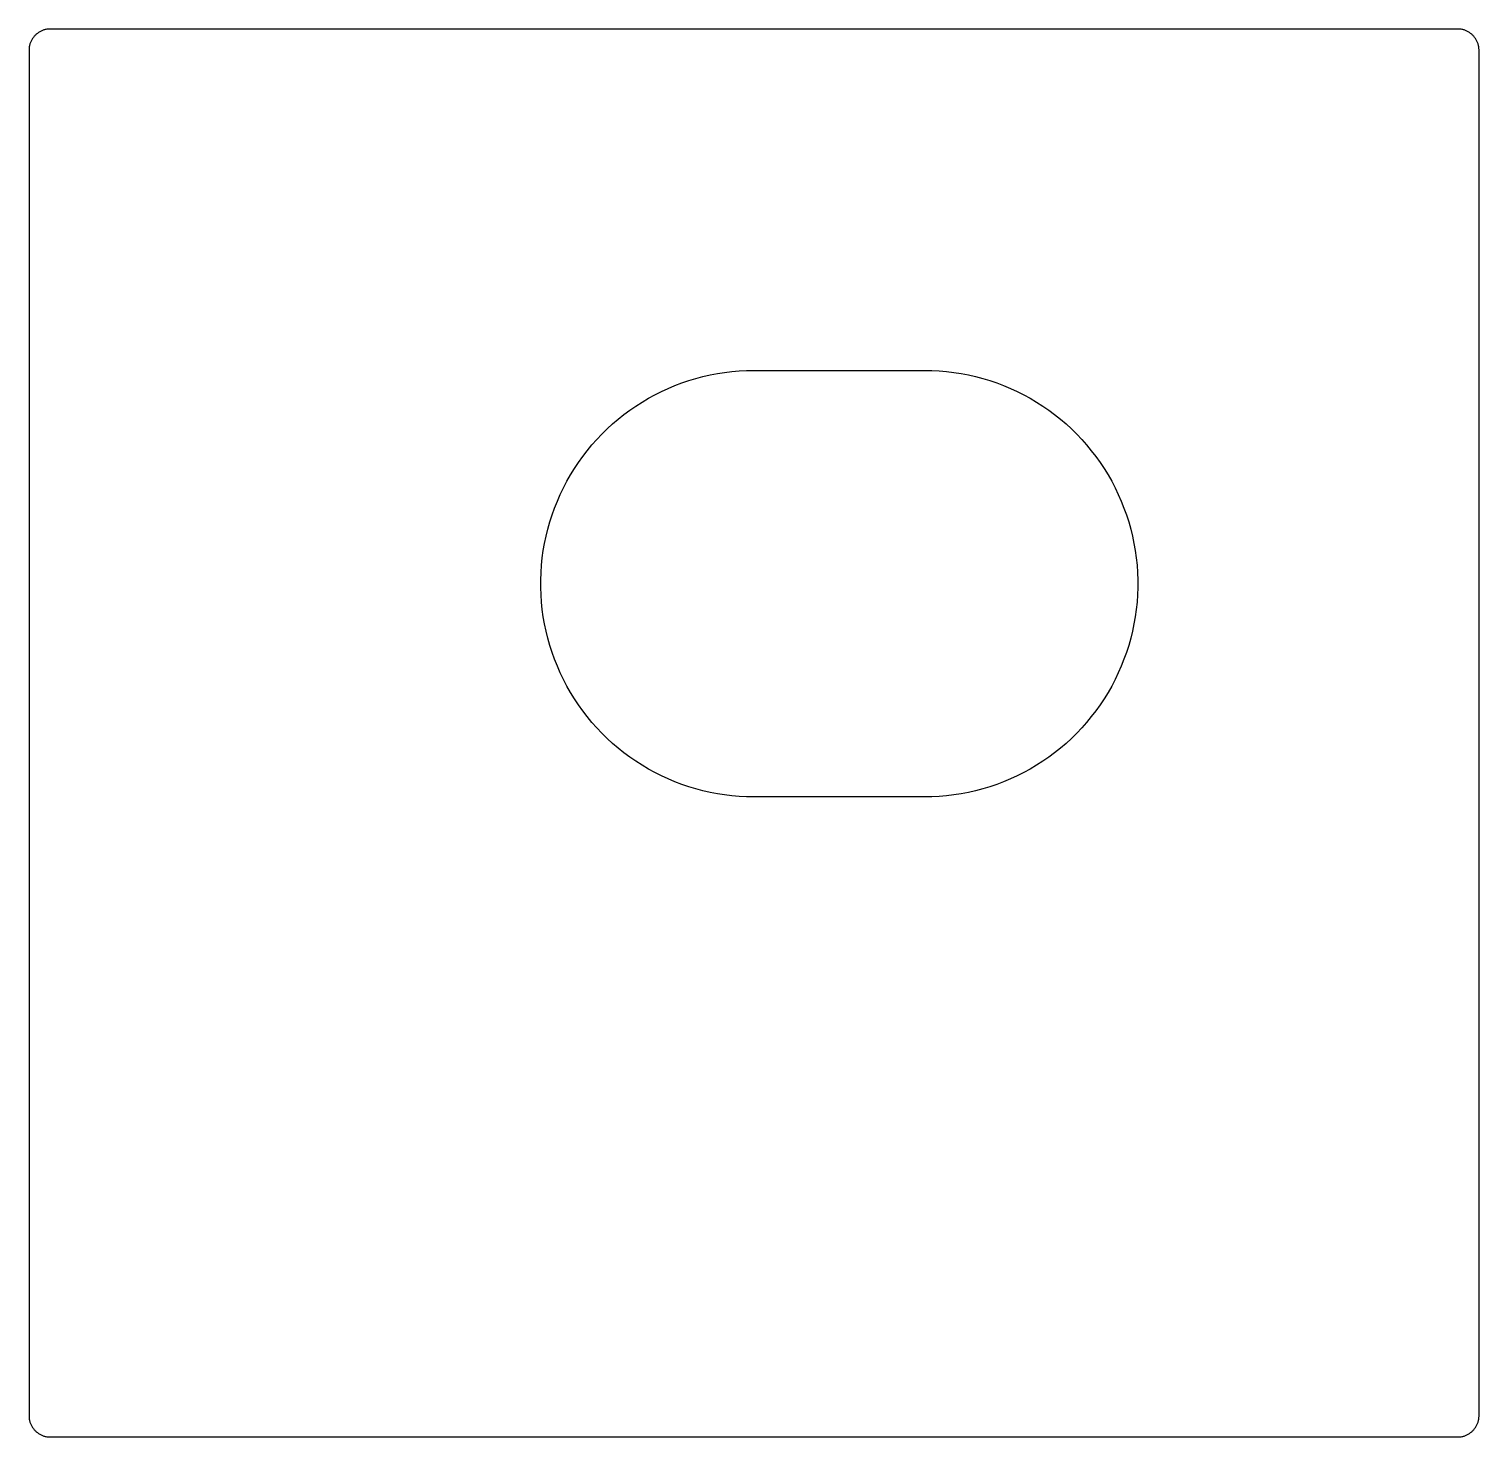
# Model space of a CAD drawing. Extents: x 0 to 34, y 0 to 33.
import ezdxf

# ---------------------------------------------------------------- set-up
doc = ezdxf.new("R2010")
doc.units = 0
doc.layers.add('CUT', color=1, linetype='CONTINUOUS')

msp = doc.modelspace()

# ---------------------------------------------------------------- linework, layer by layer
at = {"layer": 'CUT'}
for p, q in [((0.365, 32.981), (0.349, 32.977)), ((0.382, 32.986), (0.365, 32.981)), ((0.398, 32.99), (0.382, 32.986)), ((0.415, 32.993), (0.398, 32.99)), ((0.432, 32.995), (0.415, 32.993)), ((0.449, 32.997), (0.432, 32.995)), ((0.466, 32.999), (0.449, 32.997)), ((0.483, 33), (0.466, 32.999)), ((0.5, 33), (0.483, 33)), ((33.5, 33), (0.5, 33)), ((33.517, 33), (33.5, 33)), ((33.534, 32.999), (33.517, 33)), ((33.551, 32.997), (33.534, 32.999)), ((33.568, 32.995), (33.551, 32.997)), ((33.585, 32.993), (33.568, 32.995)), ((33.602, 32.99), (33.585, 32.993)), ((33.618, 32.986), (33.602, 32.99)), ((33.635, 32.981), (33.618, 32.986)), ((33.651, 32.977), (33.635, 32.981)), ((0.023, 32.651), (0.019, 32.635)), ((0.029, 32.667), (0.023, 32.651)), ((0.035, 32.683), (0.029, 32.667)), ((0.041, 32.699), (0.035, 32.683)), ((0.048, 32.715), (0.041, 32.699)), ((0.056, 32.73), (0.048, 32.715)), ((0.064, 32.745), (0.056, 32.73)), ((0.073, 32.76), (0.064, 32.745)), ((0.082, 32.774), (0.073, 32.76)), ((0.092, 32.788), (0.082, 32.774)), ((0.102, 32.802), (0.092, 32.788)), ((0.112, 32.816), (0.102, 32.802)), ((0.123, 32.829), (0.112, 32.816)), ((0.135, 32.841), (0.123, 32.829)), ((0.146, 32.854), (0.135, 32.841)), ((0.159, 32.865), (0.146, 32.854)), ((0.171, 32.877), (0.159, 32.865)), ((0.184, 32.888), (0.171, 32.877)), ((0.198, 32.898), (0.184, 32.888)), ((0.212, 32.908), (0.198, 32.898)), ((0.226, 32.918), (0.212, 32.908)), ((0.24, 32.927), (0.226, 32.918)), ((0.255, 32.936), (0.24, 32.927)), ((0.27, 32.944), (0.255, 32.936)), ((0.285, 32.952), (0.27, 32.944)), ((0.301, 32.959), (0.285, 32.952)), ((0.317, 32.965), (0.301, 32.959)), ((0.333, 32.971), (0.317, 32.965)), ((0.349, 32.977), (0.333, 32.971)), ((33.667, 32.971), (33.651, 32.977)), ((33.683, 32.965), (33.667, 32.971)), ((33.699, 32.959), (33.683, 32.965)), ((33.715, 32.952), (33.699, 32.959)), ((33.73, 32.944), (33.715, 32.952)), ((33.745, 32.936), (33.73, 32.944)), ((33.76, 32.927), (33.745, 32.936)), ((33.774, 32.918), (33.76, 32.927)), ((33.788, 32.908), (33.774, 32.918)), ((33.802, 32.898), (33.788, 32.908)), ((33.816, 32.888), (33.802, 32.898)), ((33.829, 32.877), (33.816, 32.888)), ((33.841, 32.865), (33.829, 32.877)), ((33.854, 32.854), (33.841, 32.865)), ((33.865, 32.841), (33.854, 32.854)), ((33.877, 32.829), (33.865, 32.841)), ((33.888, 32.816), (33.877, 32.829)), ((33.898, 32.802), (33.888, 32.816)), ((33.908, 32.788), (33.898, 32.802)), ((33.918, 32.774), (33.908, 32.788)), ((33.927, 32.76), (33.918, 32.774)), ((33.936, 32.745), (33.927, 32.76)), ((33.944, 32.73), (33.936, 32.745)), ((33.952, 32.715), (33.944, 32.73)), ((33.959, 32.699), (33.952, 32.715)), ((33.965, 32.683), (33.959, 32.699)), ((33.971, 32.667), (33.965, 32.683)), ((33.977, 32.651), (33.971, 32.667)), ((33.981, 32.635), (33.977, 32.651)), ((0.001, 32.534), (0, 32.517)), ((0, 32.517), (0, 32.5)), ((0, 32.5), (0, 0.5)), ((0.003, 32.551), (0.001, 32.534)), ((0.005, 32.568), (0.003, 32.551)), ((0.007, 32.585), (0.005, 32.568)), ((0.01, 32.602), (0.007, 32.585)), ((0.014, 32.618), (0.01, 32.602)), ((0.019, 32.635), (0.014, 32.618)), ((33.986, 32.618), (33.981, 32.635)), ((33.99, 32.602), (33.986, 32.618)), ((33.993, 32.585), (33.99, 32.602)), ((33.995, 32.568), (33.993, 32.585)), ((33.997, 32.551), (33.995, 32.568)), ((33.999, 32.534), (33.997, 32.551)), ((34, 32.517), (33.999, 32.534)), ((34, 32.5), (34, 32.517)), ((34, 0.5), (34, 32.5)), ((15.637, 24.811), (15.803, 24.855)), ((15.803, 24.855), (15.972, 24.893)), ((15.972, 24.893), (16.141, 24.926)), ((16.141, 24.926), (16.312, 24.952)), ((16.312, 24.952), (16.483, 24.973)), ((16.483, 24.973), (16.655, 24.988)), ((16.655, 24.988), (16.827, 24.997)), ((16.827, 24.997), (17, 25)), ((17, 25), (21, 25)), ((21, 25), (21.173, 24.997)), ((21.173, 24.997), (21.345, 24.988)), ((21.345, 24.988), (21.517, 24.973)), ((21.517, 24.973), (21.688, 24.952)), ((21.688, 24.952), (21.859, 24.926)), ((21.859, 24.926), (22.028, 24.893)), ((22.028, 24.893), (22.197, 24.855)), ((22.197, 24.855), (22.363, 24.811)), ((14.676, 24.427), (14.831, 24.505)), ((14.831, 24.505), (14.987, 24.577)), ((14.987, 24.577), (15.147, 24.644)), ((15.147, 24.644), (15.308, 24.705)), ((15.308, 24.705), (15.471, 24.761)), ((15.471, 24.761), (15.637, 24.811)), ((22.363, 24.811), (22.529, 24.761)), ((22.529, 24.761), (22.692, 24.705)), ((22.692, 24.705), (22.853, 24.644)), ((22.853, 24.644), (23.013, 24.577)), ((23.013, 24.577), (23.169, 24.505)), ((23.169, 24.505), (23.324, 24.427)), ((14.089, 24.065), (14.231, 24.163)), ((14.231, 24.163), (14.376, 24.256)), ((14.376, 24.256), (14.525, 24.344)), ((14.525, 24.344), (14.676, 24.427)), ((23.324, 24.427), (23.475, 24.344)), ((23.475, 24.344), (23.624, 24.256)), ((23.624, 24.256), (23.769, 24.163)), ((23.769, 24.163), (23.911, 24.065)), ((13.684, 23.743), (13.816, 23.855)), ((13.816, 23.855), (13.95, 23.962)), ((13.95, 23.962), (14.089, 24.065)), ((23.911, 24.065), (24.05, 23.962)), ((24.05, 23.962), (24.184, 23.855)), ((24.184, 23.855), (24.316, 23.743)), ((13.315, 23.38), (13.434, 23.505)), ((13.434, 23.505), (13.557, 23.626)), ((13.557, 23.626), (13.684, 23.743)), ((24.316, 23.743), (24.443, 23.626)), ((24.443, 23.626), (24.566, 23.505)), ((24.566, 23.505), (24.685, 23.38)), ((13.091, 23.117), (13.201, 23.251)), ((13.201, 23.251), (13.315, 23.38)), ((24.685, 23.38), (24.799, 23.251)), ((24.799, 23.251), (24.909, 23.117)), ((12.789, 22.697), (12.885, 22.84)), ((12.885, 22.84), (12.986, 22.981)), ((12.986, 22.981), (13.091, 23.117)), ((24.909, 23.117), (25.014, 22.981)), ((25.014, 22.981), (25.115, 22.84)), ((25.115, 22.84), (25.211, 22.697)), ((12.613, 22.4), (12.699, 22.55)), ((12.699, 22.55), (12.789, 22.697)), ((25.211, 22.697), (25.301, 22.55)), ((25.301, 22.55), (25.387, 22.4)), ((12.458, 22.091), (12.533, 22.247)), ((12.533, 22.247), (12.613, 22.4)), ((25.387, 22.4), (25.467, 22.247)), ((25.467, 22.247), (25.542, 22.091)), ((12.267, 21.611), (12.325, 21.773)), ((12.325, 21.773), (12.389, 21.933)), ((12.389, 21.933), (12.458, 22.091)), ((25.542, 22.091), (25.611, 21.933)), ((25.611, 21.933), (25.675, 21.773)), ((25.675, 21.773), (25.733, 21.611)), ((12.167, 21.28), (12.214, 21.446)), ((12.214, 21.446), (12.267, 21.611)), ((25.733, 21.611), (25.786, 21.446)), ((25.786, 21.446), (25.833, 21.28)), ((12.09, 20.944), (12.125, 21.113)), ((12.125, 21.113), (12.167, 21.28)), ((25.833, 21.28), (25.875, 21.113)), ((25.875, 21.113), (25.91, 20.944)), ((12.036, 20.603), (12.06, 20.774)), ((12.06, 20.774), (12.09, 20.944)), ((25.91, 20.944), (25.94, 20.774)), ((25.94, 20.774), (25.964, 20.603)), ((12.007, 20.259), (12.019, 20.431)), ((12.019, 20.431), (12.036, 20.603)), ((25.964, 20.603), (25.981, 20.431)), ((25.981, 20.431), (25.993, 20.259)), ((12.001, 20.086), (12.007, 20.259)), ((12.001, 19.914), (12.001, 20.086)), ((25.993, 20.259), (25.999, 20.086)), ((25.999, 20.086), (25.999, 19.914)), ((12.007, 19.741), (12.001, 19.914)), ((12.019, 19.569), (12.007, 19.741)), ((25.993, 19.741), (25.981, 19.569)), ((25.999, 19.914), (25.993, 19.741)), ((12.036, 19.397), (12.019, 19.569)), ((12.06, 19.226), (12.036, 19.397)), ((25.964, 19.397), (25.94, 19.226)), ((25.981, 19.569), (25.964, 19.397)), ((12.09, 19.056), (12.06, 19.226)), ((12.125, 18.887), (12.09, 19.056)), ((25.91, 19.056), (25.875, 18.887)), ((25.94, 19.226), (25.91, 19.056)), ((12.167, 18.72), (12.125, 18.887)), ((12.214, 18.554), (12.167, 18.72)), ((25.833, 18.72), (25.786, 18.554)), ((25.875, 18.887), (25.833, 18.72)), ((12.267, 18.389), (12.214, 18.554)), ((12.325, 18.227), (12.267, 18.389)), ((25.733, 18.389), (25.675, 18.227)), ((25.786, 18.554), (25.733, 18.389)), ((12.389, 18.067), (12.325, 18.227)), ((12.458, 17.909), (12.389, 18.067)), ((25.611, 18.067), (25.542, 17.909)), ((25.675, 18.227), (25.611, 18.067)), ((12.533, 17.753), (12.458, 17.909)), ((12.613, 17.6), (12.533, 17.753)), ((25.467, 17.753), (25.387, 17.6)), ((25.542, 17.909), (25.467, 17.753)), ((12.699, 17.45), (12.613, 17.6)), ((12.789, 17.303), (12.699, 17.45)), ((25.301, 17.45), (25.211, 17.303)), ((25.387, 17.6), (25.301, 17.45)), ((12.885, 17.16), (12.789, 17.303)), ((12.986, 17.019), (12.885, 17.16)), ((13.091, 16.883), (12.986, 17.019)), ((25.014, 17.019), (24.909, 16.883)), ((25.115, 17.16), (25.014, 17.019)), ((25.211, 17.303), (25.115, 17.16)), ((13.201, 16.749), (13.091, 16.883)), ((13.315, 16.62), (13.201, 16.749)), ((24.799, 16.749), (24.685, 16.62)), ((24.909, 16.883), (24.799, 16.749)), ((13.434, 16.495), (13.315, 16.62)), ((13.557, 16.374), (13.434, 16.495)), ((13.684, 16.257), (13.557, 16.374)), ((24.443, 16.374), (24.316, 16.257)), ((24.566, 16.495), (24.443, 16.374)), ((24.685, 16.62), (24.566, 16.495)), ((13.816, 16.145), (13.684, 16.257)), ((13.95, 16.038), (13.816, 16.145)), ((14.089, 15.935), (13.95, 16.038)), ((24.05, 16.038), (23.911, 15.935)), ((24.184, 16.145), (24.05, 16.038)), ((24.316, 16.257), (24.184, 16.145)), ((14.231, 15.837), (14.089, 15.935)), ((14.376, 15.744), (14.231, 15.837)), ((14.525, 15.656), (14.376, 15.744)), ((14.676, 15.573), (14.525, 15.656)), ((23.475, 15.656), (23.324, 15.573)), ((23.624, 15.744), (23.475, 15.656)), ((23.769, 15.837), (23.624, 15.744)), ((23.911, 15.935), (23.769, 15.837)), ((14.831, 15.495), (14.676, 15.573)), ((14.987, 15.423), (14.831, 15.495)), ((15.147, 15.356), (14.987, 15.423)), ((15.308, 15.295), (15.147, 15.356)), ((22.853, 15.356), (22.692, 15.295)), ((23.013, 15.423), (22.853, 15.356)), ((23.169, 15.495), (23.013, 15.423)), ((23.324, 15.573), (23.169, 15.495)), ((15.471, 15.239), (15.308, 15.295)), ((15.637, 15.189), (15.471, 15.239)), ((15.803, 15.145), (15.637, 15.189)), ((15.972, 15.107), (15.803, 15.145)), ((16.141, 15.074), (15.972, 15.107)), ((16.312, 15.048), (16.141, 15.074)), ((16.483, 15.027), (16.312, 15.048)), ((16.655, 15.012), (16.483, 15.027)), ((16.827, 15.003), (16.655, 15.012)), ((17, 15), (16.827, 15.003)), ((21, 15), (17, 15)), ((21.173, 15.003), (21, 15)), ((21.345, 15.012), (21.173, 15.003)), ((21.517, 15.027), (21.345, 15.012)), ((21.688, 15.048), (21.517, 15.027)), ((21.859, 15.074), (21.688, 15.048)), ((22.028, 15.107), (21.859, 15.074)), ((22.197, 15.145), (22.028, 15.107)), ((22.363, 15.189), (22.197, 15.145)), ((22.529, 15.239), (22.363, 15.189)), ((22.692, 15.295), (22.529, 15.239)), ((0, 0.5), (0, 0.483)), ((0, 0.483), (0.001, 0.466)), ((0.001, 0.466), (0.003, 0.449)), ((0.003, 0.449), (0.005, 0.432)), ((0.005, 0.432), (0.007, 0.415)), ((0.007, 0.415), (0.01, 0.398)), ((0.01, 0.398), (0.014, 0.382)), ((0.014, 0.382), (0.019, 0.365)), ((0.019, 0.365), (0.023, 0.349)), ((0.023, 0.349), (0.029, 0.333)), ((33.971, 0.333), (33.977, 0.349)), ((33.977, 0.349), (33.981, 0.365)), ((33.981, 0.365), (33.986, 0.382)), ((33.986, 0.382), (33.99, 0.398)), ((33.99, 0.398), (33.993, 0.415)), ((33.993, 0.415), (33.995, 0.432)), ((33.995, 0.432), (33.997, 0.449)), ((33.997, 0.449), (33.999, 0.466)), ((33.999, 0.466), (34, 0.483)), ((34, 0.483), (34, 0.5)), ((0.029, 0.333), (0.035, 0.317)), ((0.035, 0.317), (0.041, 0.301)), ((0.041, 0.301), (0.048, 0.285)), ((0.048, 0.285), (0.056, 0.27)), ((0.056, 0.27), (0.064, 0.255)), ((0.064, 0.255), (0.073, 0.24)), ((0.073, 0.24), (0.082, 0.226)), ((0.082, 0.226), (0.092, 0.212)), ((0.092, 0.212), (0.102, 0.198)), ((0.102, 0.198), (0.112, 0.184)), ((0.112, 0.184), (0.123, 0.171)), ((0.123, 0.171), (0.135, 0.159)), ((0.135, 0.159), (0.146, 0.146)), ((0.146, 0.146), (0.159, 0.135)), ((0.159, 0.135), (0.171, 0.123)), ((0.171, 0.123), (0.184, 0.112)), ((0.184, 0.112), (0.198, 0.102)), ((0.198, 0.102), (0.212, 0.092)), ((0.212, 0.092), (0.226, 0.082)), ((0.226, 0.082), (0.24, 0.073)), ((0.24, 0.073), (0.255, 0.064)), ((0.255, 0.064), (0.27, 0.056)), ((0.27, 0.056), (0.285, 0.048)), ((0.285, 0.048), (0.301, 0.041)), ((0.301, 0.041), (0.317, 0.035)), ((0.317, 0.035), (0.333, 0.029)), ((0.333, 0.029), (0.349, 0.023)), ((0.349, 0.023), (0.365, 0.019)), ((0.365, 0.019), (0.382, 0.014)), ((0.382, 0.014), (0.398, 0.01)), ((0.398, 0.01), (0.415, 0.007)), ((0.415, 0.007), (0.432, 0.005)), ((0.432, 0.005), (0.449, 0.003)), ((0.449, 0.003), (0.466, 0.001)), ((0.466, 0.001), (0.483, 0)), ((0.483, 0), (0.5, 0)), ((0.5, 0), (33.5, 0)), ((33.5, 0), (33.517, 0)), ((33.517, 0), (33.534, 0.001)), ((33.534, 0.001), (33.551, 0.003)), ((33.551, 0.003), (33.568, 0.005)), ((33.568, 0.005), (33.585, 0.007)), ((33.585, 0.007), (33.602, 0.01)), ((33.602, 0.01), (33.618, 0.014)), ((33.618, 0.014), (33.635, 0.019)), ((33.635, 0.019), (33.651, 0.023)), ((33.651, 0.023), (33.667, 0.029)), ((33.667, 0.029), (33.683, 0.035)), ((33.683, 0.035), (33.699, 0.041)), ((33.699, 0.041), (33.715, 0.048)), ((33.715, 0.048), (33.73, 0.056)), ((33.73, 0.056), (33.745, 0.064)), ((33.745, 0.064), (33.76, 0.073)), ((33.76, 0.073), (33.774, 0.082)), ((33.774, 0.082), (33.788, 0.092)), ((33.788, 0.092), (33.802, 0.102)), ((33.802, 0.102), (33.816, 0.112)), ((33.816, 0.112), (33.829, 0.123)), ((33.829, 0.123), (33.841, 0.135)), ((33.841, 0.135), (33.854, 0.146)), ((33.854, 0.146), (33.865, 0.159)), ((33.865, 0.159), (33.877, 0.171)), ((33.877, 0.171), (33.888, 0.184)), ((33.888, 0.184), (33.898, 0.198)), ((33.898, 0.198), (33.908, 0.212)), ((33.908, 0.212), (33.918, 0.226)), ((33.918, 0.226), (33.927, 0.24)), ((33.927, 0.24), (33.936, 0.255)), ((33.936, 0.255), (33.944, 0.27)), ((33.944, 0.27), (33.952, 0.285)), ((33.952, 0.285), (33.959, 0.301)), ((33.959, 0.301), (33.965, 0.317)), ((33.965, 0.317), (33.971, 0.333))]:
    msp.add_line(p, q, dxfattribs=at)

doc.saveas('drawing.dxf')
